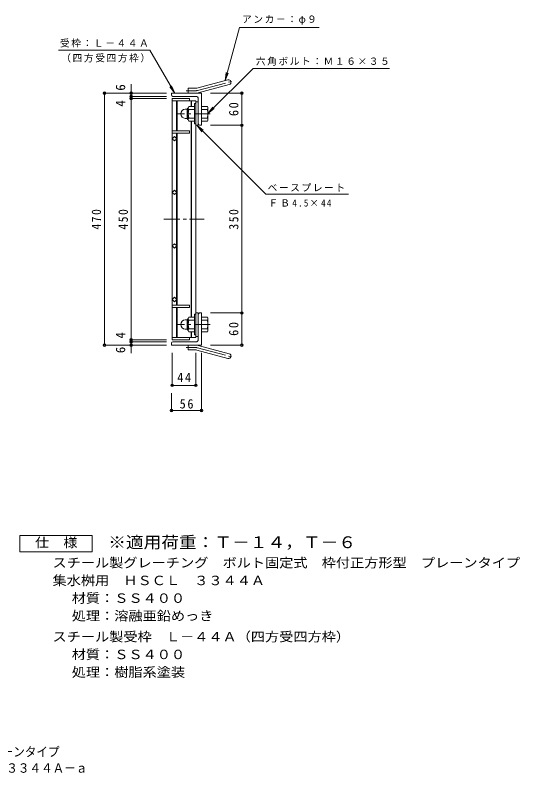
# Model space of a CAD drawing. Units: millimetres at full size, sheet at 1:6. Extents: x -849 to 1055, y -824 to 701.
# Drawn here: x 114 to 1055, y -824 to 591 of the extents above; entities that cross this region are included whole.
import ezdxf
from ezdxf.enums import TextEntityAlignment as Align

# ---------------------------------------------------------------- set-up
doc = ezdxf.new("R2010")
doc.units = ezdxf.units.MM
doc.header["$LTSCALE"] = 6
doc.header["$PDMODE"] = 32
doc.header["$PDSIZE"] = 4.8
doc.linetypes.add('CHAIN1', pattern=[8, 5, -1, 1, -1])
doc.linetypes.add('CHAIN2', pattern=[12, 9, -1, 1, -1])
for name, color, linetype, lineweight in [('E-1', 2, 'Continuous', 9), ('E-2', 3, 'Continuous', 9), ('E-4', 7, 'Continuous', 9), ('E-5', 7, 'Continuous', 9), ('F-5_F-5ﾚｲﾔ', 2, 'Continuous', 9)]:
    doc.layers.add(name, color=color, linetype=linetype, lineweight=lineweight)
doc.styles.add('ＭＳ ゴシック', font='')
doc.styles.get('ＭＳ ゴシック').set_extended_font_data('MS Gothic')

msp = doc.modelspace()

# ---------------------------------------------------------------- linework, layer by layer
at = {"layer": 'E-1'}
for p, q in [((452.811, 455.253), (511.002, 470.845)), ((436.666, 445.946), (436.666, 454.946)), ((450.481, 454.946), (436.666, 454.946)), ((455.14, 446.559), (513.331, 462.151)), ((461.666, 445.946), (405.666, 445.946)), ((405.666, 442.446), (405.666, 445.946)), ((451.666, 439.946), (408.166, 439.946)), ((461.666, 445.946), (461.666, 385.946)), ((448.866, 426.446), (448.866, 388.446)), ((451.166, 426.446), (448.866, 426.446)), ((455.666, 435.946), (455.666, 388.446)), ((431.356, 415.946), (434.866, 415.946)), ((434.866, 398.246), (434.866, 416.646)), ((436.666, 418.446), (436.866, 418.446)), ((436.866, 418.196), (436.866, 396.696)), ((448.866, 420.946), (437.905, 420.946)), ((448.866, 415.446), (437.905, 415.446)), ((461.666, 420.946), (472.628, 420.946)), ((461.666, 415.446), (472.628, 415.446)), ((473.866, 418.446), (473.666, 418.446)), ((473.666, 418.196), (473.666, 396.696)), ((431.366, 398.946), (434.866, 398.946)), ((436.666, 396.446), (436.866, 396.446)), ((448.866, 399.446), (437.905, 399.446)), ((461.666, 399.446), (472.628, 399.446)), ((473.866, 396.446), (473.666, 396.446)), ((448.866, 393.946), (437.905, 393.946)), ((451.166, 388.446), (448.866, 388.446)), ((458.166, 385.946), (461.666, 385.946)), ((461.666, 393.946), (472.628, 393.946)), ((448.866, -4.554), (448.866, 33.446)), ((451.166, 33.446), (448.866, 33.446)), ((455.666, -14.054), (455.666, 33.453)), ((458.166, 35.946), (461.666, 35.946)), ((461.666, -24.054), (461.666, 35.946)), ((431.366, 22.946), (434.866, 22.946)), ((434.866, 23.646), (434.866, 5.246)), ((436.666, 25.446), (436.866, 25.446)), ((436.866, 3.695), (436.866, 25.196)), ((448.866, 27.946), (437.905, 27.946)), ((448.866, 22.446), (437.905, 22.446)), ((461.666, 27.946), (472.628, 27.946)), ((461.666, 22.446), (472.628, 22.446)), ((473.866, 25.446), (473.666, 25.446)), ((473.666, 3.695), (473.666, 25.196)), ((431.356, 5.946), (434.866, 5.946)), ((436.666, 3.446), (436.866, 3.446)), ((448.866, 6.446), (437.905, 6.446)), ((448.866, 0.946), (437.905, 0.946)), ((461.666, 6.446), (472.628, 6.446)), ((461.666, 0.946), (472.628, 0.946)), ((473.866, 3.446), (473.666, 3.446)), ((451.166, -4.554), (448.866, -4.554)), ((405.666, -20.554), (405.666, -24.054)), ((461.666, -24.054), (405.666, -24.054)), ((451.666, -18.054), (408.166, -18.054)), ((436.666, -24.054), (436.666, -33.054)), ((455.14, -24.668), (513.331, -40.26)), ((450.481, -33.054), (436.666, -33.054)), ((452.811, -33.361), (511.002, -48.953))]:
    msp.add_line(p, q, dxfattribs=at)
at = {"layer": 'E-1', "linetype": 'CHAIN2'}
for p, q in [((453.975, 450.906), (519.142, 468.367)), ((450.481, 450.446), (432.861, 450.446)), ((450.481, -28.554), (432.861, -28.554)), ((453.975, -29.014), (519.142, -46.475))]:
    msp.add_line(p, q, dxfattribs=at)
at = {"layer": 'E-1', "linetype": 'CHAIN1'}
for p, q in [((477.922, 407.446), (414.565, 407.446)), ((477.922, 14.446), (414.565, 14.446))]:
    msp.add_line(p, q, dxfattribs=at)
at = {"layer": 'E-1'}
for centre, radius, start, end in [((512.166, 466.498), 4.5, 285.00014, 104.99991), ((450.481, 463.946), 9, 270, 285.00002), ((408.166, 442.446), 2.5, 180, 270), ((450.481, 463.946), 18, 270, 285), ((451.666, 435.946), 4, 0, 90), ((431.356, 407.456), 8.49, 90, 180), ((436.666, 416.646), 1.8, 90, 180), ((441.026, 418.196), 4.16, 138.61835, 221.37988), ((460.866, 407.446), 24, 160.52881, 199.47119), ((449.666, 407.446), 24, 340.52881, 19.47119), ((469.506, 418.196), 4.16, 318.62012, 41.38165), ((431.366, 407.446), 8.5, 180, 270), ((436.666, 398.246), 1.8, 180, 270), ((441.026, 396.696), 4.16, 138.62012, 221.38165), ((469.506, 396.696), 4.16, 318.61835, 41.37988), ((458.166, 388.446), 2.5, 180, 270), ((458.166, 33.446), 2.5, 90, 180), ((431.366, 14.446), 8.5, 90, 180), ((431.356, 14.436), 8.49, 180, 270), ((436.666, 23.646), 1.8, 90, 180), ((441.026, 25.196), 4.16, 138.61835, 221.37988), ((460.866, 14.446), 24, 160.52881, 199.47119), ((449.666, 14.446), 24, 340.52881, 19.47119), ((469.506, 25.196), 4.16, 318.62012, 41.38165), ((436.666, 5.246), 1.8, 180, 270), ((441.026, 3.695), 4.16, 138.62012, 221.38165), ((469.506, 3.695), 4.16, 318.61835, 41.37988), ((451.666, -14.054), 4, 270, 0), ((408.166, -20.554), 2.5, 90, 180), ((450.481, -42.054), 18, 75, 90), ((450.481, -42.054), 9, 74.99998, 90), ((512.166, -44.606), 4.5, 255.00009, 74.99986)]:
    msp.add_arc(centre, radius, start, end, dxfattribs=at)
at = {"layer": 'E-1', "linetype": 'CHAIN2'}
for centre, start, end in [((450.481, 463.946), 270, 284.99995), ((450.481, -42.054), 75.00005, 90)]:
    msp.add_arc(centre, 13.5, start, end, dxfattribs=at)
at = {"layer": 'E-2'}
for p, q in [((407.166, 435.946), (439.166, 435.946)), ((407.166, 435.946), (407.166, -14.054)), ((407.166, 431.446), (451.166, 431.446)), ((415.166, 431.446), (415.166, 375.946)), ((416.166, 431.446), (416.166, 375.946)), ((439.166, 435.946), (439.166, 431.446)), ((442.166, 420.946), (442.166, 431.446)), ((443.166, 431.446), (443.166, 420.946)), ((451.166, 431.446), (451.166, -9.554)), ((455.666, 429.946), (451.166, 429.946)), ((455.666, 385.945), (455.666, 429.946)), ((442.166, 27.946), (442.166, 393.946)), ((443.166, 393.946), (443.166, 27.946)), ((455.666, 385.945), (451.166, 385.945)), ((407.166, 375.946), (439.166, 375.946)), ((407.166, 371.446), (439.166, 371.446)), ((415.166, 371.446), (415.166, 50.446)), ((416.166, 371.446), (416.166, 50.446)), ((439.166, 375.946), (439.166, 371.446)), ((407.166, 360.947), (411.409, 365.189)), ((411.409, 356.704), (407.166, 360.947)), ((411.409, 365.189), (415.652, 360.947)), ((415.652, 360.947), (411.409, 356.704)), ((407.166, 260.946), (411.409, 265.189)), ((411.409, 265.189), (415.652, 260.946)), ((407.166, 160.946), (411.409, 156.703)), ((411.409, 156.703), (415.652, 160.946)), ((411.409, 65.189), (407.166, 60.946)), ((407.166, 60.946), (411.409, 56.703)), ((415.652, 60.946), (411.409, 65.189)), ((411.409, 56.703), (415.652, 60.946)), ((407.166, 50.446), (439.166, 50.446)), ((407.166, 45.946), (439.166, 45.946)), ((415.166, -9.554), (415.166, 45.946)), ((416.166, -9.554), (416.166, 45.946)), ((439.166, 45.946), (439.166, 50.446)), ((455.666, 35.946), (451.166, 35.946)), ((455.666, 35.946), (455.666, -8.054)), ((442.166, -9.554), (442.166, 0.946)), ((443.166, 0.946), (443.166, -9.554)), ((407.166, -9.554), (451.166, -9.554)), ((407.166, -14.054), (439.166, -14.054)), ((439.166, -14.054), (439.166, -9.554)), ((455.666, -8.054), (451.166, -8.054))]:
    msp.add_line(p, q, dxfattribs=at)
at = {"layer": 'E-2', "linetype": 'CHAIN1'}
msp.add_line((391.451, 210.946), (466.568, 210.946), dxfattribs=at)
at = {"layer": 'E-2'}
for points in [[(407.166, 260.946), (411.409, 256.703), (415.652, 260.946)], [(407.166, 160.946), (411.409, 165.189), (415.652, 160.946)]]:
    msp.add_lwpolyline(points, dxfattribs=at)
at = {"layer": 'E-4'}
for p, q in [((330.666, 445.946), (330.666, 462.528)), ((278.866, 445.946), (396.166, 445.946)), ((280.666, 445.946), (280.666, -24.054)), ((328.866, 439.946), (396.166, 439.946)), ((330.666, 445.946), (330.666, 439.946)), ((330.666, 439.946), (330.666, 435.946)), ((538.466, 445.946), (478.666, 445.946)), ((536.666, 445.946), (536.666, 385.946)), ((328.866, 435.946), (396.166, 435.946)), ((330.666, 435.946), (330.666, -14.054)), ((538.466, 385.946), (478.666, 385.946)), ((536.666, 385.946), (536.666, 35.946)), ((538.466, 35.946), (478.666, 35.946)), ((536.666, 35.946), (536.666, -24.054)), ((328.866, -14.054), (396.166, -14.054)), ((330.666, -14.054), (330.666, -18.054)), ((278.866, -24.054), (396.166, -24.054)), ((328.866, -18.054), (396.166, -18.054)), ((330.666, -18.054), (330.666, -24.054)), ((330.666, -24.054), (330.666, -39.082)), ((538.466, -24.054), (478.666, -24.054)), ((407.166, -100.855), (407.166, -38.53)), ((451.166, -100.855), (451.166, -38.53)), ((461.666, -147.922), (461.666, -38.53)), ((407.166, -99.055), (451.166, -99.055)), ((405.666, -147.922), (405.666, -113.731)), ((405.666, -146.122), (461.666, -146.122))]:
    msp.add_line(p, q, dxfattribs=at)
for p in [(280.666, 445.946), (330.666, 445.946), (330.666, 439.946), (536.666, 445.946), (330.666, 435.946), (536.666, 385.946), (536.666, 35.946), (330.666, -14.054), (280.666, -24.054), (330.666, -18.054), (330.666, -24.054), (536.666, -24.054), (407.166, -99.055), (451.166, -99.055), (405.666, -146.122), (461.666, -146.122)]:
    msp.add_point(p, dxfattribs=at)
at = {"layer": 'E-5'}
for p, q in [((505.615, 469.401), (532.206, 568.639)), ((681.206, 568.639), (532.206, 568.639)), ((195.372, 526.13), (365.372, 526.13)), ((411.666, 445.946), (365.372, 526.13)), ((473.666, 407.94), (557.964, 492.237)), ((505.615, 469.401), (507.573, 484.273)), ((505.615, 469.401), (511.355, 483.26)), ((557.964, 492.237), (811.964, 492.237)), ((411.666, 445.946), (402.535, 457.846)), ((411.666, 445.946), (405.926, 459.804)), ((473.666, 407.94), (482.798, 419.84)), ((473.666, 407.94), (485.567, 417.071)), ((452.916, 385.945), (462.048, 374.045)), ((452.916, 385.945), (464.817, 376.814)), ((452.916, 385.945), (581.613, 257.249)), ((581.613, 257.249), (735.511, 257.249))]:
    msp.add_line(p, q, dxfattribs=at)
at = {"layer": 'F-5_F-5ﾚｲﾔ'}
msp.add_lwpolyline([(122.739, -409.313), (122.739, -379.313), (257.739, -379.313), (257.739, -409.313)], close=True, dxfattribs=at)

# ---------------------------------------------------------------- texts
at = {"layer": 'E-4', "color": 2, "style": 'ＭＳ ゴシック'}
for s, p in [('6', (324.666, 450.528)), ('4', (324.666, 420.819)), ('4', (324.666, -11.752)), ('6', (324.666, -39.082))]:
    msp.add_text(s, height=17.6, rotation=90, dxfattribs=at).set_placement(p, align=Align.BOTTOM_LEFT)
at = {"layer": 'E-4', "color": 2, "char_height": 17.6, "attachment_point": 7, "rotation": 90, "style": 'ＭＳ ゴシック'}
for s, insert in [('\\T1.27;\\W0.95;60', (530.666, 403.196)), ('\\T1.27;\\W0.9;470', (274.666, 191.446)), ('\\T1.27;\\W0.9;450', (324.666, 191.446)), ('\\T1.27;\\W0.9;350', (530.666, 191.446)), ('\\T1.27;\\W0.95;60', (530.666, -6.804))]:
    msp.add_mtext(s, dxfattribs=dict(at, insert=insert))
at = {"layer": 'E-4', "color": 2, "char_height": 17.6, "attachment_point": 7, "style": 'ＭＳ ゴシック'}
for s, insert in [('\\T1.27;\\W0.95;44', (416.416, -93.055)), ('\\T1.27;\\W0.95;56', (420.916, -142.522))]:
    msp.add_mtext(s, dxfattribs=dict(at, insert=insert))
at = {"layer": 'E-5', "char_height": 13.2, "attachment_point": 7, "style": 'ＭＳ ゴシック'}
for s, insert in [('\\T1.17;アンカ－：φ９', (537.206, 573.639)), ('\\T1.17;受枠：Ｌ－４４Ａ', (197.872, 531.13)), ('\\T1.17;（四方受四方枠）', (200.372, 503.13)), ('\\T1.17;六角ボルト：Ｍ１６×３５', (562.964, 497.237)), ('\\T1.17;ベースプレート', (584.913, 262.249)), ('\\T1.26;\\W0.95;ＦＢ4.5×44', (586.613, 234.249))]:
    msp.add_mtext(s, dxfattribs=dict(at, insert=insert))
at = {"layer": 'F-5_F-5ﾚｲﾔ', "style": 'ＭＳ ゴシック'}
for s, width, p in [('仕\u3000様', 1.1, (151.239, -406.313)), ('スチール製グレーチング\u3000ボルト固定式\u3000枠付正方形型\u3000プレーンタイプ', 1.1, (183.993, -444.065)), ('集水桝用\u3000ＨＳＣＬ\u3000３３４４Ａ', 1.1, (183.993, -477.065)), ('材質：ＳＳ４００', 1.1, (219.82, -510.065)), ('処理：溶融亜鉛めっき', 1.1, (219.82, -543.065)), ('スチール製受枠\u3000Ｌ－４４Ａ（四方受四方枠）', 1.1, (183.993, -582.065)), ('材質：ＳＳ４００', 1.1, (219.82, -615.065)), ('処理：樹脂系塗装', 1.1, (219.82, -648.065)), ('スチール製グレーチング\u3000ボルト固定式\u3000枠付正方形型\u3000プレーンタイプ', 0.9, (-515.905, -796.619)), ('集水桝用\u3000クッションなし\u3000ＨＳＣＬ\u3000３３４４Ａ－ａ', 0.9, (-291.187, -826.942))]:
    msp.add_text(s, height=17.6, dxfattribs=dict(at, width=width)).set_placement(p, align=Align.BOTTOM_LEFT)
at = {"layer": 'F-5_F-5ﾚｲﾔ', "color": 3, "style": 'ＭＳ ゴシック', "width": 1.1}
msp.add_text('※適用荷重：Ｔ－１４，Ｔ－６', height=21.99, dxfattribs=at).set_placement((287.739, -409.313), align=Align.BOTTOM_LEFT)

doc.saveas('drawing.dxf')
